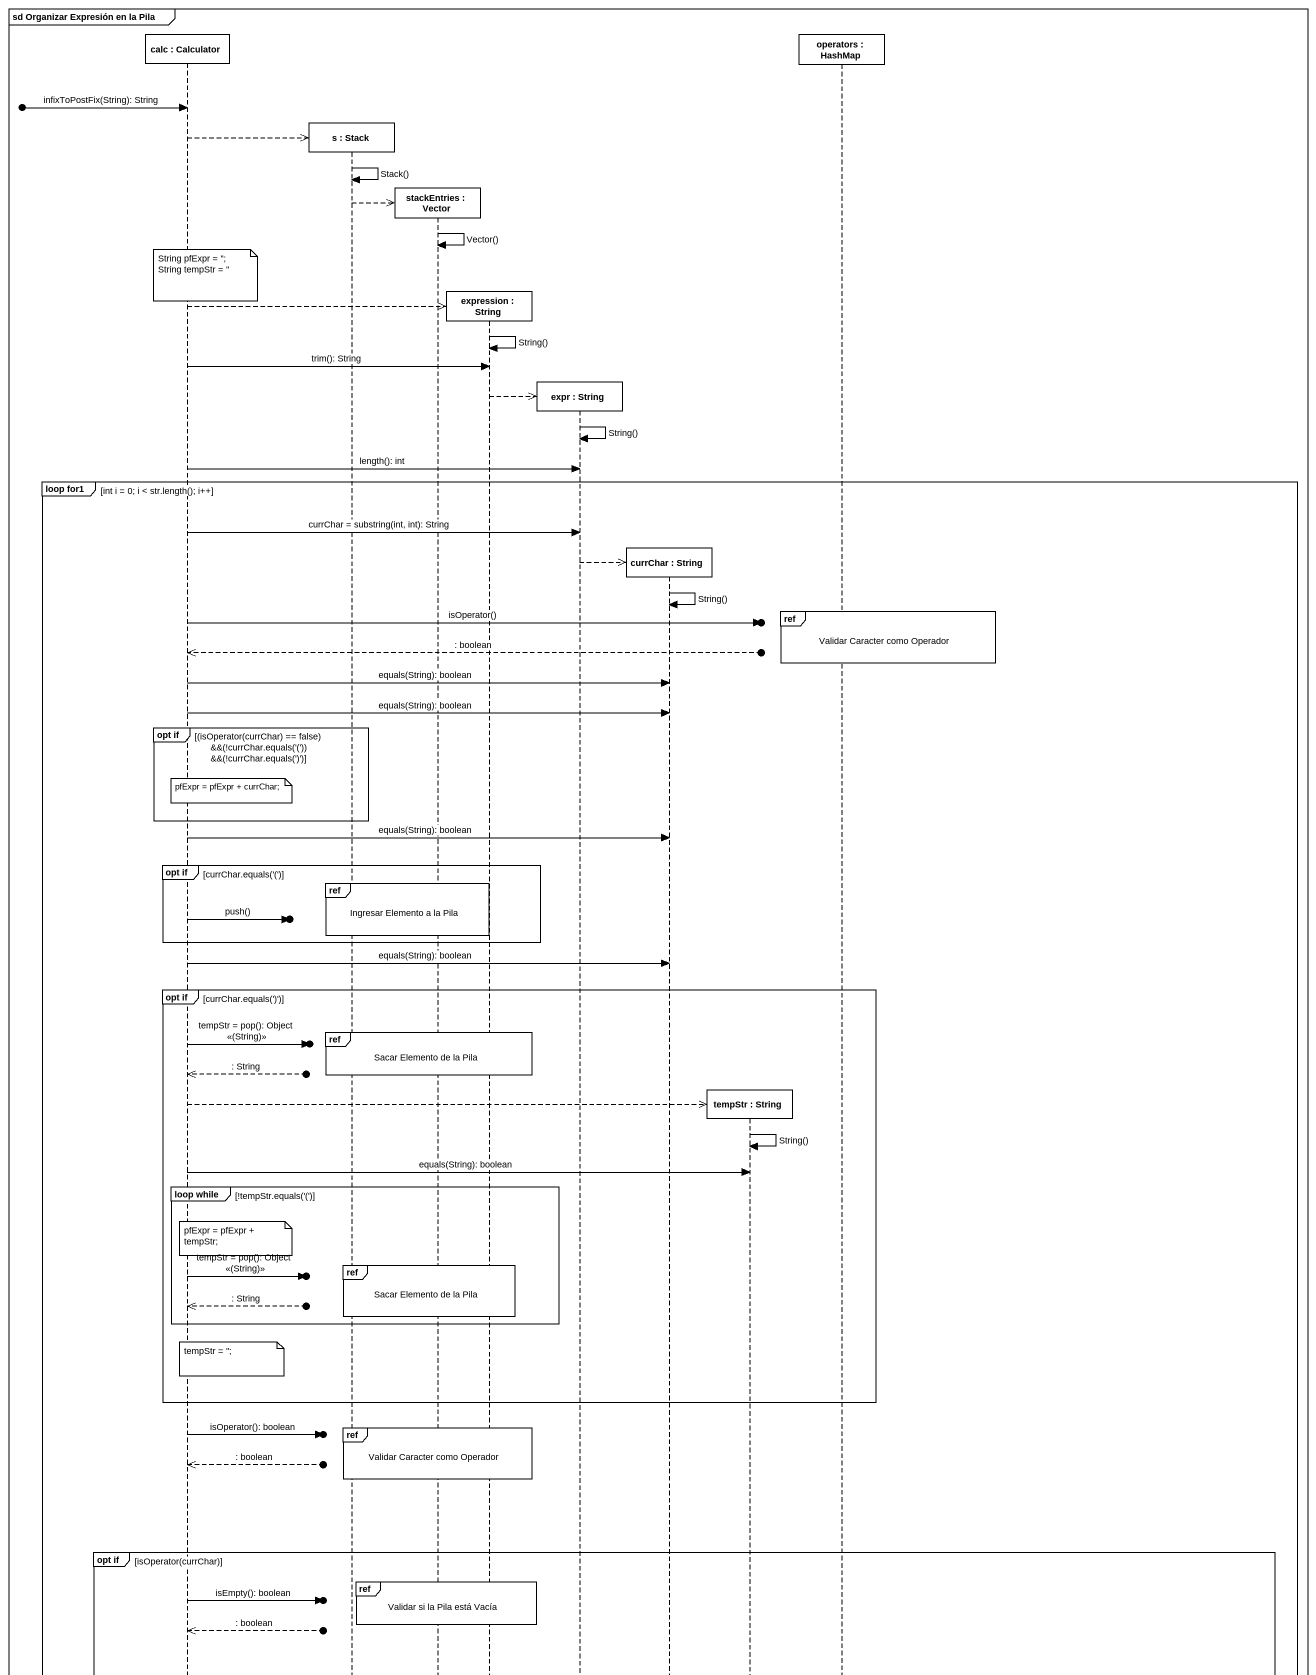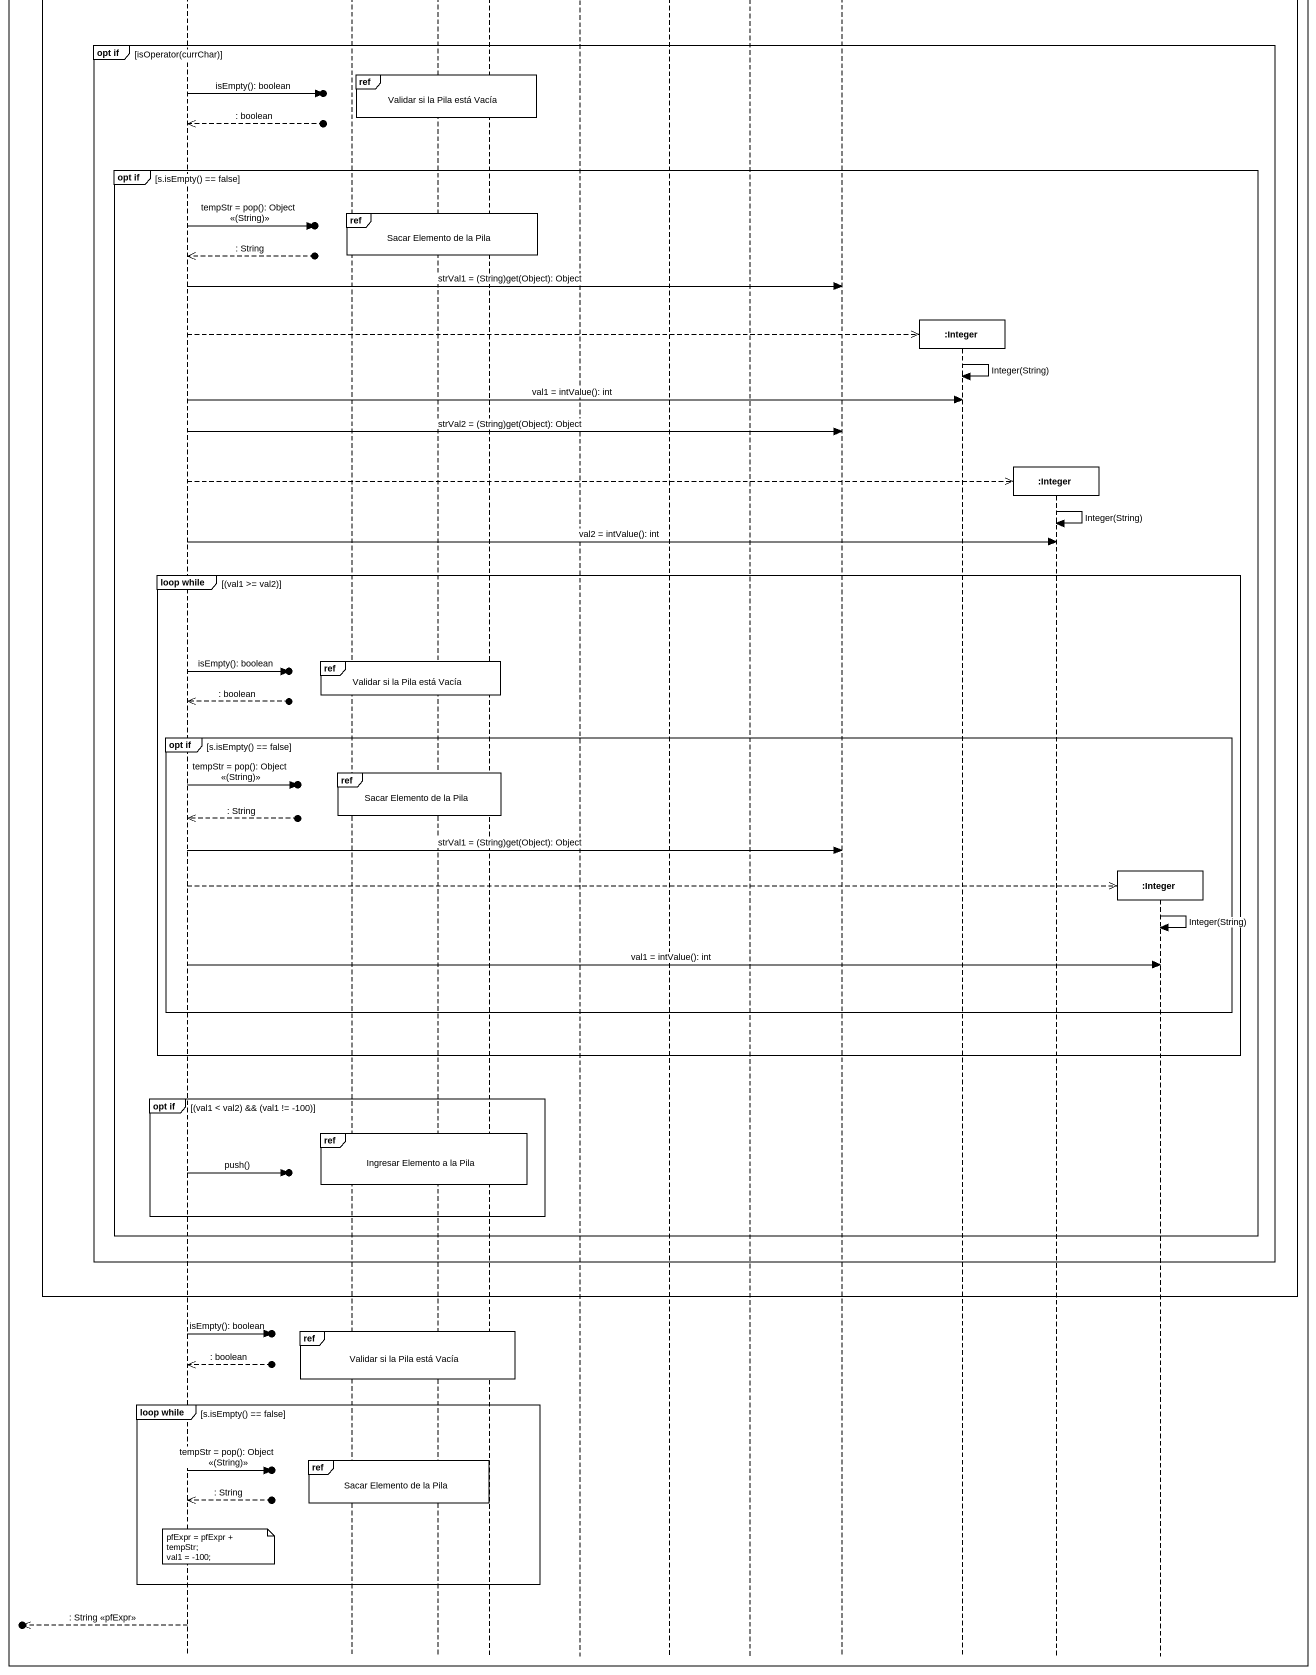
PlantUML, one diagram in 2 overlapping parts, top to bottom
@startuml
mainframe sd Organizar Expresión en la Pila
hide footbox
participant "calc : Calculator" as calc
participant "s : Stack" as s
participant "stackEntries : Vector" as stackEntries
participant "expression : String" as expression
participant "expr : String" as expr
participant "currChar : String" as currChar
participant "tempStr : String" as tempStr
participant "operators : HashMap" as operators
participant ":Integer" as Integer
participant ":Integer" as Integer_2
participant ":Integer" as Integer_3

[o-> calc : infixToPostFix(String): String
calc -->> s **
s -> s : Stack()
s -->> stackEntries **
stackEntries -> stackEntries : Vector()
note over calc
  String pfExpr = '';
  String tempStr = ''
end note
calc -->> expression **
expression -> expression : String()
calc -> expression : trim(): String
expression -->> expr **
expr -> expr : String()
calc -> expr : length(): int
group loop for1 [int i = 0; i < str.length(); i++]
  calc -> expr : currChar = substring(int, int): String
  expr -->> currChar **
  currChar -> currChar : String()
  ref over operators, Integer : Validar Caracter como Operador
  calc ->o] : isOperator()
  calc <<--o] : : boolean
  calc -> currChar : equals(String): boolean
  calc -> currChar : equals(String): boolean
  group opt if [(isOperator(currChar) == false) &&(!currChar.equals('(')) &&(!currChar.equals(')')]
    note over calc : pfExpr = pfExpr + currChar;
  end
  calc -> currChar : equals(String): boolean
  group opt if [currChar.equals('(')]
    ref over s, stackEntries, expression : Ingresar Elemento a la Pila
    calc ->o] : push()
  end
  calc -> currChar : equals(String): boolean
  group opt if [currChar.equals(')')]
    ref over s, stackEntries, expression : Sacar Elemento de la Pila
    calc ->o] : tempStr = pop(): Object <<(String)>>
    calc <<--o] : : String
    calc -->> tempStr **
    tempStr -> tempStr : String()
    calc -> tempStr : equals(String): boolean
    group loop while [!tempStr.equals('(')]
      note over calc : pfExpr = pfExpr + tempStr;
      ref over s, stackEntries, expression : Sacar Elemento de la Pila
      calc ->o] : tempStr = pop(): Object <<(String)>>
      calc <<--o] : : String
    end
    note over calc : tempStr = '';
  end
  ref over s, stackEntries, expression : Validar Caracter como Operador
  calc ->o] : isOperator(): boolean
  calc <<--o] : : boolean
  group opt if [isOperator(currChar)]
    ref over stackEntries, expression : Validar si la Pila está Vacía
    calc ->o] : isEmpty(): boolean
    calc <<--o] : : boolean
    group opt if [s.isEmpty() == false]
      ref over s, stackEntries, expression : Sacar Elemento de la Pila
      calc ->o] : tempStr = pop(): Object <<(String)>>
      calc <<--o] : : String
      calc -> operators : strVal1 = (String)get(Object): Object
      calc -->> Integer **
      Integer -> Integer : Integer(String)
      calc -> Integer : val1 = intValue(): int
      calc -> operators : strVal2 = (String)get(Object): Object
      calc -->> Integer_2 **
      Integer_2 -> Integer_2 : Integer(String)
      calc -> Integer_2 : val2 = intValue(): int
      group loop while [(val1 >= val2)]
        ref over s, stackEntries, expression : Validar si la Pila está Vacía
        calc ->o] : isEmpty(): boolean
        calc <<--o] : : boolean
        group opt if [s.isEmpty() == false]
          ref over s, stackEntries, expression : Sacar Elemento de la Pila
          calc ->o] : tempStr = pop(): Object <<(String)>>
          calc <<--o] : : String
          calc -> operators : strVal1 = (String)get(Object): Object
          calc -->> Integer_3 **
          Integer_3 -> Integer_3 : Integer(String)
          calc -> Integer_3 : val1 = intValue(): int
        end
      end
      group opt if [(val1 < val2) && (val1 != -100)]
        ref over s, stackEntries, expression : Ingresar Elemento a la Pila
        calc ->o] : push()
      end
    end
  end
end
ref over s, stackEntries, expression : Validar si la Pila está Vacía
calc ->o] : isEmpty(): boolean
calc <<--o] : : boolean
group loop while [s.isEmpty() == false]
  ref over s, stackEntries, expression : Sacar Elemento de la Pila
  calc ->o] : tempStr = pop(): Object <<(String)>>
  calc <<--o] : : String
  note over calc
    pfExpr = pfExpr + tempStr;
    val1 = -100;
  end note
end
[o<<-- calc : : String <<pfExpr>>
@enduml
